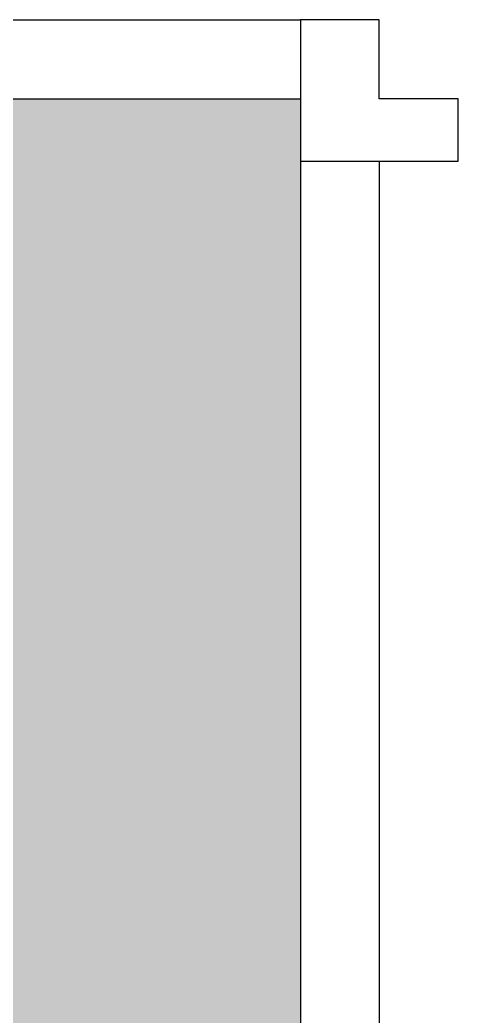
# Model space of a CAD drawing. Header units: millimetres. Extents: x 0 to 90.2, y 0 to 62.5.
# Drawn here: x 72.568 to 74.152, y 41.947 to 45.547 of the extents above; entities that cross this region are included whole.
import ezdxf

# ---------------------------------------------------------------- set-up
doc = ezdxf.new("R2010")
doc.units = ezdxf.units.MM
doc.layers.add('PDF_014405$HL-TMP', color=7, linetype='Continuous', true_color=0xe6db59)
doc.layers.add('PDF_014405$WA-COL', color=7, linetype='Continuous')
doc.layers.add('PDF_014405$WA-EXT', color=7, linetype='Continuous')

msp = doc.modelspace()

# ---------------------------------------------------------------- linework, layer by layer
at = {"layer": 'PDF_014405$HL-TMP', "color": 54, "true_color": 0x999900, "transparency": 33554559}
for points in [[(73.5823, 45.2625), (61.7034, 45.2625), (61.7034, 45.2625)], [(73.5823, 45.2625), (61.7034, 45.2625), (73.5823, 36.6832)], [(61.7034, 45.2625), (73.5823, 36.6832), (61.7034, 36.6832)]]:
    msp.add_solid(points, dxfattribs=at)
at = {"layer": 'PDF_014405$WA-COL', "lineweight": 25}
msp.add_lwpolyline([(73.8673, 45.2625), (73.8673, 45.5475), (73.5823, 45.5475), (73.5823, 45.0375), (74.1523, 45.0375), (74.1523, 45.2625)], close=True, dxfattribs=at)
at = {"layer": 'PDF_014405$WA-EXT', "lineweight": 25}
for points in [[(70.6876, 45.5475), (73.5823, 45.5475)], [(70.6876, 45.2625), (73.5823, 45.2625)], [(73.5823, 45.0375), (73.5823, 41.2578)], [(73.8673, 45.0375), (73.8673, 41.2578)]]:
    msp.add_lwpolyline(points, dxfattribs=at)

doc.saveas('drawing.dxf')
